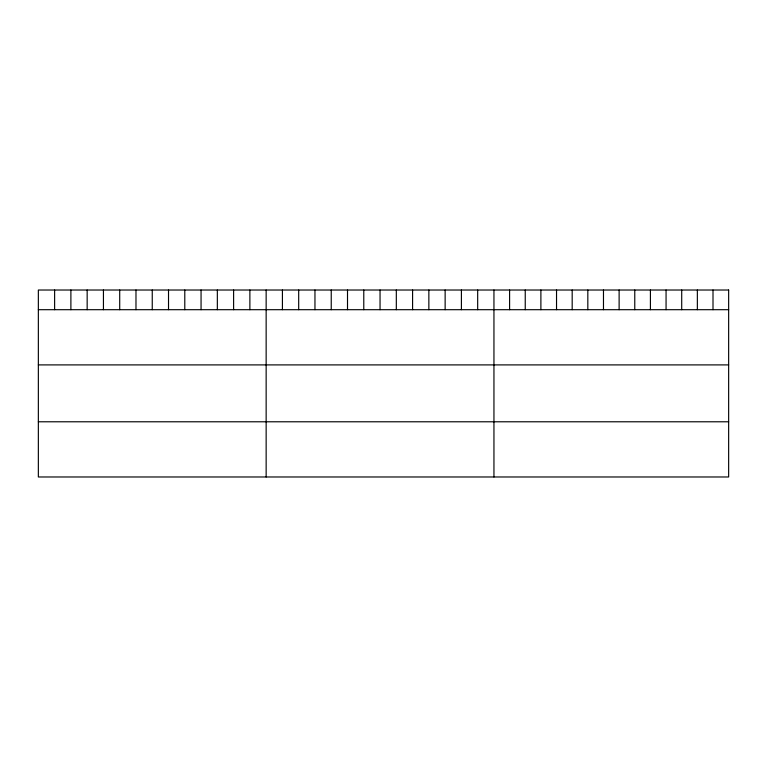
<?xml version="1.0" encoding="UTF-8"?>
<svg xmlns="http://www.w3.org/2000/svg" width="767" height="767" viewBox="0 0 767 767"><rect width="100%" height="100%" fill="white"/><g stroke="black" fill="none" stroke-linecap="round" stroke-linejoin="round"><path stroke-width="1.15" d="M38.35 309.695L728.65 309.695M38.35 364.9L728.65 364.9M38.35 421.783L728.65 421.783M713.003 290.022L713.003 309.695M697.356 290.022L697.356 309.695M681.71 290.022L681.71 309.695M666.063 290.022L666.063 309.695M650.416 290.022L650.416 309.695M634.769 290.022L634.769 309.695M619.122 290.022L619.122 309.695M603.476 290.022L603.476 309.695M587.829 290.022L587.829 309.695M572.182 290.022L572.182 309.695M556.535 290.022L556.535 309.695M540.888 290.022L540.888 309.695M525.242 290.022L525.242 309.695M509.595 290.022L509.595 309.695M493.948 290.022L493.948 476.978M477.678 290.022L477.678 309.695M461.408 290.022L461.408 309.695M445.138 290.022L445.138 309.695M428.858 290.022L428.858 309.695M412.588 290.022L412.588 309.695M396.318 290.022L396.318 309.695M380.048 290.022L380.048 309.695M363.779 290.022L363.779 309.695M347.509 290.022L347.509 309.695M331.239 290.022L331.239 309.695M314.959 290.022L314.959 309.695M298.689 290.022L298.689 309.695M282.419 290.022L282.419 309.695M266.149 290.022L266.149 476.978M249.879 290.022L249.879 309.695M233.609 290.022L233.609 309.695M217.339 290.022L217.339 309.695M201.059 290.022L201.059 309.695M184.789 290.022L184.789 309.695M168.519 290.022L168.519 309.695M152.25 290.022L152.25 309.695M135.98 290.022L135.98 309.695M119.71 290.022L119.71 309.695M103.44 290.022L103.44 309.695M87.16 290.022L87.16 309.695M70.89 290.022L70.89 309.695M54.62 290.022L54.62 309.695M728.65 290.022L38.35 290.022L38.35 476.978L728.65 476.978L728.65 290.022"/></g></svg>
